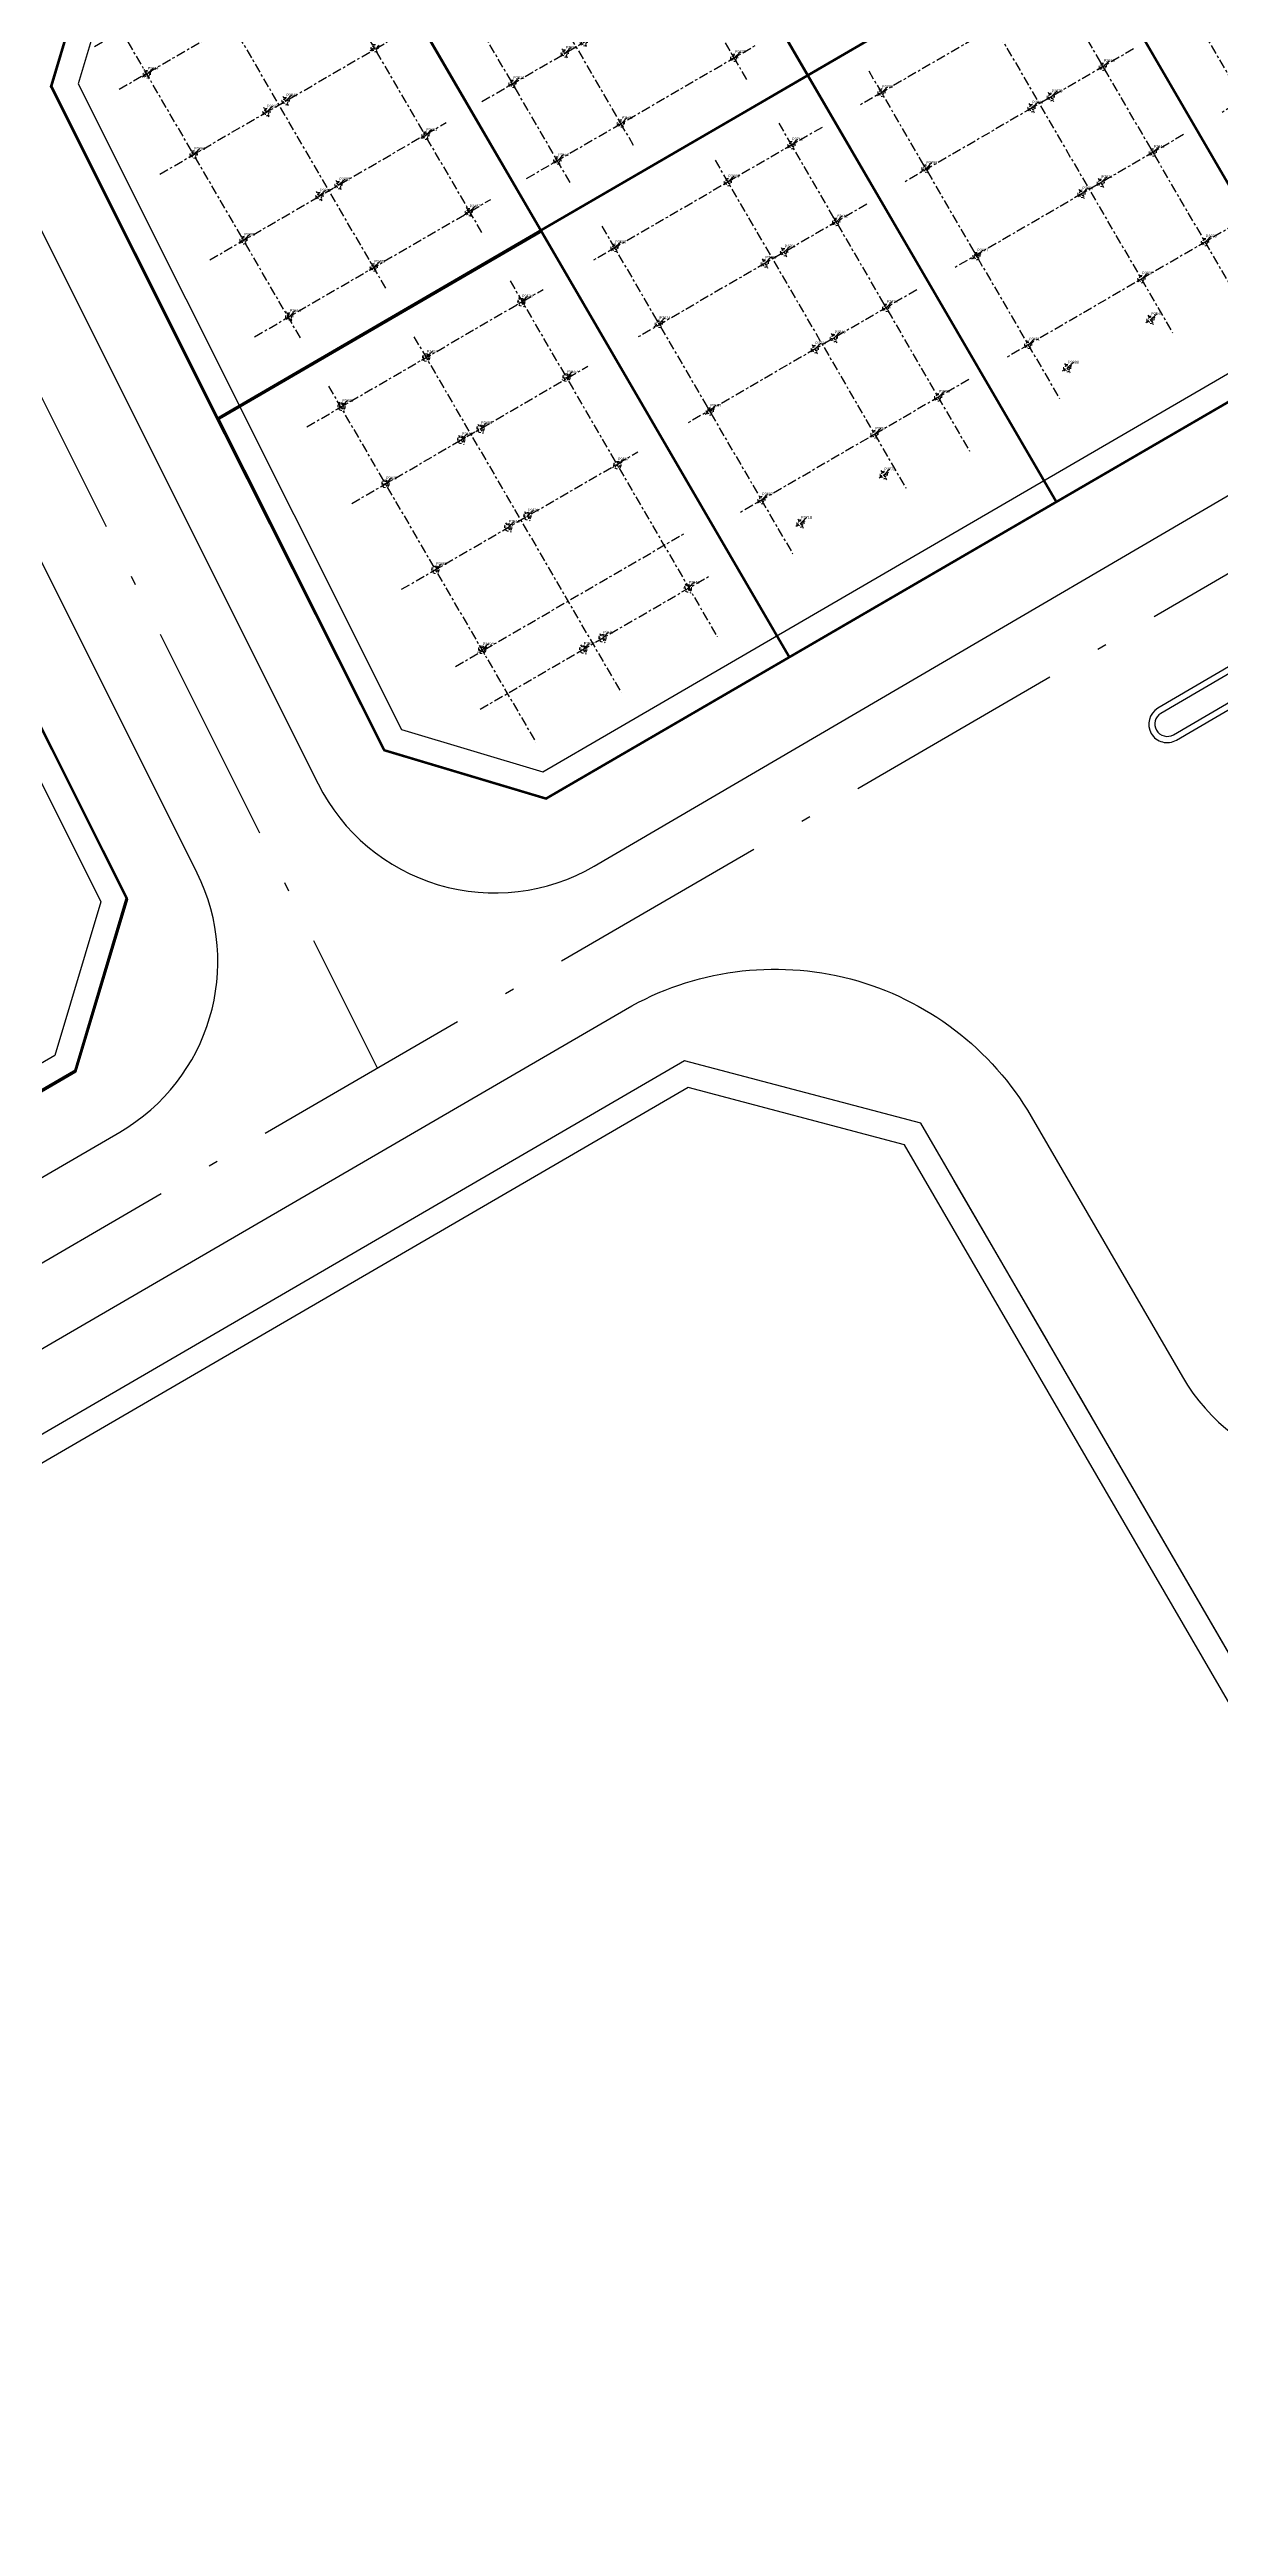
# Model space of a CAD drawing. Header units: millimetres. Extents: x 567980 to 569430, y 2065777 to 2066666.
# Drawn here: x 568793.8 to 568841.2, y 2066157.6 to 2066258 of the extents above; entities that cross this region are included whole.
import ezdxf
from ezdxf.enums import TextEntityAlignment as Align
from ezdxf.xclip import XClip

# ---------------------------------------------------------------- set-up
doc = ezdxf.new("R2010")
doc.units = ezdxf.units.MM
for name, pattern in [('ACAD_ISO10W100', [18.5, 12, -3, 0.5, -3]), ('CENTER', [3, 1.5, -0.5, 0.5, -0.5]), ('CENTER2', [1.125, 0.75, -0.125, 0.125, -0.125]), ('HIDDEN', [0.75, 0.5, -0.25])]:
    doc.linetypes.add(name, pattern=pattern)
for name, color, linetype in [('01.AXIS', 160, 'CENTER2'), ('BoThamCo', 94, 'Continuous'), ('CDC.01.AXIS', 160, 'CENTER2'), ('ChiaLo', 128, 'CENTER'), ('datOBt', 42, 'Continuous'), ('datoHonHop', 42, 'Continuous'), ('LogDg', 7, 'Continuous'), ('loKBT', 42, 'Continuous'), ('RANHGIOI', 2, 'HIDDEN'), ('TimDg', 222, 'Continuous'), ('ViaHeS', 32, 'Continuous')]:
    doc.layers.add(name, color=color, linetype=linetype)
for name, color, linetype, lineweight in [('A-KY HIEU', 34, 'Continuous', 20), ('boDnv', 54, 'Continuous', 25), ('E- RANH GIOI', 1, 'CENTER', 13), ('E- THAY', 9, 'Continuous', 20), ('kata_text', 254, 'Continuous', 30), ('LD-THAY', 9, 'Continuous', 13)]:
    doc.layers.add(name, color=color, linetype=linetype, lineweight=lineweight)
doc.styles.add('kata_dim', font='vnrms.shx', dxfattribs={"width": 0.66, "oblique": 7})
doc.styles.add('kata_text', font='arial.ttf', dxfattribs={"width": 0.8})
doc.styles.add('rms', font='romans.shx', dxfattribs={"width": 0.7, "bigfont": 'vns.shx'})
doc.linetypes.add('ADL', pattern='A,0.125,-0.15,["++",rms,S=0.5,R=0,X=0,Y=-0.2245],-1.35,1.125', length=2.75)
doc.dimstyles.new('kata_dim_iso', dxfattribs={"dimtxt": 2.5, "dimasz": 1.5, "dimexe": 1.5, "dimexo": 2.5, "dimtad": 1, "dimdec": 0, "dimzin": 0, "dimdsep": 46, "dimtxsty": 'kata_dim', "dimblk": 'kata_block_ArchTick', "dimcen": 0.09, "dimdle": 1.2, "dimclrd": 8, "dimclre": 8, "dimclrt": 3, "dimadec": 0, "dimazin": 0, "dimtfac": 1, "dimtdec": 0, "dimtix": 1, "dimtofl": 0, "dimtmove": 0, "dimatfit": 3, "dimfxl": 3.75, "dimfxlon": 1, "dimtolj": 1, "dimtzin": 0, "dimarcsym": 0})

# ---------------------------------------------------------------- blocks, each defined once
blk = doc.blocks.new('NEN')
at = {"layer": 'boDnv', "color": 10, "linetype": 'ADL', "ltscale": 0.25}
for points in [[(230.39, -76.65), (232.25, -70.42), (219.17, -44.26), (213.44, -42.55), (99.38, -108.91), (97.52, -115.13), (110.61, -141.29), (116.33, -143)], [(79.63, -120.4), (85.36, -122.11), (98.44, -148.27), (96.58, -154.5), (27.11, -194.91), (21.97, -193.05), (11.82, -165), (14.2, -158.46)]]:
    blk.add_lwpolyline(points, close=True, dxfattribs=at)
blk.add_lwpolyline([(122.21, -155.79), (32.17, -208.17), (29.8, -214.7), (39.52, -241.58, 0.256594), (53.26, -253.67, -0.085173), (69.54, -260.34, 0.265195), (88.35, -261.1, 0.012088), (129.92, -238.27), (165.53, -217.58), (130.97, -158.11)], format="xyb", close=True, dxfattribs=at)
at = {"layer": 'BoThamCo'}
for points in [[(236.23, -85.11), (141.35, -140.64, 0.413287), (141.17, -141.32, 0.415141), (141.86, -141.5), (236.74, -85.97, -0.433604), (246.19, -88.78), (251.15, -98.7, 0.432664), (251.84, -98.91, 0.396001), (252.04, -98.25), (247.08, -88.33, 0.433604)], [(274.13, -178.48, 1), (272.37, -175.46), (138.59, -253.19, -0.013452), (91.44, -278.91, 0.999991), (93.04, -282.02, 0.013452), (140.35, -256.21)]]:
    blk.add_lwpolyline(points, format="xyb", close=True, dxfattribs=at)
at = {"layer": 'ChiaLo', "ltscale": 5}
for points in [[(103.18, -128.68), (226.59, -56.87)], [(158.72, -119.5), (138.61, -84.93)], [(147.92, -125.79), (127.8, -91.21)], [(137.11, -132.07), (117, -97.5)], [(126.31, -138.36), (106.2, -103.78)], [(166.9, -217.94), (131.63, -157.24)]]:
    blk.add_lwpolyline(points, dxfattribs=at)
at = {"layer": 'datOBt'}
for points in [[(231.24, -77.31), (233.32, -70.33), (219.87, -43.42), (213.31, -41.47), (98.53, -108.24), (96.45, -115.23), (109.9, -142.13), (116.46, -144.09)], [(79.5, -119.32), (86.06, -121.27), (99.51, -148.18), (97.43, -155.16), (27.21, -196.01), (21.19, -193.83), (10.76, -165), (13.38, -157.78)]]:
    blk.add_lwpolyline(points, close=True, dxfattribs=at)
at = {"layer": 'datoHonHop', "linetype": 'ByBlock'}
blk.add_lwpolyline([(122.06, -154.71), (31.36, -207.48), (28.74, -214.7), (38.58, -241.92, 0.256594), (53.04, -254.64, -0.085173), (69.01, -261.18, 0.265195), (88.81, -261.99, 0.012088), (130.42, -239.14), (166.9, -217.94), (131.63, -157.24)], format="xyb", close=True, dxfattribs=at)
at = {"layer": 'LogDg'}
for points in [[(34.3, -348.77, -0.124666), (14.11, -339.77, 0.262937), (-5.33, -336.77, -0.009345), (-40.96, -349.47), (-145.87, -384.68, 0.405257), (-155.46, -403.23), (-146.56, -432.72), (-158.05, -436.19), (-166.57, -407.94, 0.423227), (-185.7, -398.05), (-272.08, -427.04, 0.40652), (-277.18, -436.96), (-262.95, -483.4), (-271.55, -486.03), (-285.59, -440.23, 0.421949), (-295.79, -434.99), (-422.26, -477.44, 0.346831), (-427.68, -485.73), (-426.66, -497.25, 0.109851), (-417.21, -527.05), (-422.4, -530.06, -0.109851), (-432.64, -497.78), (-433.19, -491.51, 0.484967), (-443.71, -484.63), (-484.2, -498.22, 0.36701), (-492.23, -511.51), (-484.4, -560.01), (-490.33, -560.97), (-497.43, -516.92, 0.457512), (-512.89, -507.39), (-525.34, -511.31, 0.375227), (-533.55, -524.8, 0.049445), (-523.25, -562.12), (-518.4, -576.58), (-525.52, -578.96), (-530.31, -564.66, -0.044276), (-540.22, -530.04, 0.448349), (-555.61, -520.86), (-568.85, -525.04), (-576.07, -502.15), (-552.39, -494.68, 0.333336), (-544, -482.98), (-545.86, -397.31, 0.120559), (-570, -307.2), (-621.98, -219.71, 0.334943), (-635.36, -214.24), (-686.93, -227.85), (-689.8, -216.98), (-647.96, -205.93, 0.498191), (-640.7, -188.2), (-654.38, -165.18, -0.144979), (-668.85, -108.06), (-659.85, 118.23, 0.428088), (-671.92, 130.71), (-689.22, 130.58), (-689.3, 141.83), (-670.34, 141.97, 0.400474), (-658.44, 153.49), (-657.83, 168.9), (-656.06, 189.37), (-648.59, 188.73), (-650.34, 168.43), (-650.89, 154.68, 0.425345), (-638.92, 142.2), (-621.61, 142.33, 0.402651), (-609.71, 153.94), (-609.39, 163.86, -0.019867), (-608.23, 179.94), (-606.8, 192.65), (-600.84, 191.98), (-602.26, 179.27, 0.019867), (-603.39, 163.66), (-603.68, 154.8, 0.425871), (-591.59, 142.41), (-548.36, 142.73), (-548.28, 131.48), (-592.89, 131.16, 0.401789), (-604.79, 119.58), (-607.75, 35.57, -0.005984), (-607.98, 30.72, 0.462462), (-599.18, 22.29), (-555.38, 26.8), (-554.76, 20.83), (-603.24, 15.84, 0.355613), (-610.38, 8.69), (-613.79, -24.84, 0.475348), (-605.01, -33.61), (-508.27, -23.64, 0.016072), (-476.81, -19.37, 0.37392), (-470.14, -11.26), (-470.7, 9.35), (-464.71, 9.51), (-464.24, -7.65, 0.461916), (-454.75, -15.29), (-421.58, -8.99, 0.020567), (-382.01, 0.22), (-299.76, 22.96, 0.415004), (-292.8, 35.29), (-296.97, 50.22), (-285.41, 53.45), (-281.22, 38.44, 0.413423), (-268.92, 31.49), (-169.97, 58.86, 0.427702), (-164.5, 69.05), (-169.62, 84.75), (-163.92, 86.62), (-158.48, 69.96, 0.400853), (-148.74, 64.73), (-123.9, 71.6, 0.437327), (-113.79, 91.17), (-114.46, 93.01), (-128.55, 136.15), (-105.74, 143.6), (-91.77, 100.83), (-90.91, 98.47, 0.429754), (-70.96, 89.77, 0.001079), (-63.93, 92.77, 0.001474), (-62.34, 93.45), (-47.53, 99.91, 0.386536), (-43.13, 109.73), (-48.3, 125.57), (-42.6, 127.44), (-38.08, 113.59, 0.442444), (-27.27, 108.74), (111.62, 169.28, 0.414214), (115.75, 179.81), (109.36, 194.48), (114.86, 196.88), (121.25, 182.21, 0.414214), (131.78, 178.07), (252.97, 230.89), (276.87, 241.31), (291.58, 249.06, 0.419837), (295.27, 261.37), (290.95, 269.2), (301.46, 274.99), (306.06, 266.65, 0.408717), (318.14, 263.03), (326.55, 267.46), (332.15, 256.84), (324.23, 252.66, 0.419466), (320.55, 240.35), (397.09, 101.52, 0.433643), (408.41, 98.65), (440.79, 119.39), (444.02, 114.33), (410.43, 92.81, 0.395048), (407.74, 82.21), (451.06, 3.64, -0.005576), (472.22, -35.78, 0.422017), (490.07, -41.12), (502.99, -33.92), (514.67, -54.89), (500.3, -62.89, 0.404193), (495.05, -80.18), (502.5, -94.71), (491.82, -100.19), (485.09, -87.06, 0.424556), (467.19, -81.64), (316.16, -165.91), (307.21, -171.12, 0.396001), (304.07, -181.61), (326.15, -225.74), (318.1, -229.77), (296.73, -187.04, 0.432664), (285.55, -183.7), (178.07, -246.15, 0.389772), (174.86, -256.49), (194.1, -297.13), (188.68, -299.69), (170.23, -260.73, 0.439085), (158.98, -257.24), (145.5, -265.07, -0.013452), (97.7, -291.15, 0.262926), (86.85, -307.56, -0.162068), (76.02, -333.84, 0.270323), (72.32, -353.65), (79.98, -375.07), (57.38, -383.16), (49.72, -361.74, 0.270325), (34.3, -348.77)], [(191.76, -50.53), (96.92, -106.11, 0.395833), (93.78, -116.61), (107.23, -143.49, 0.432836), (118.41, -146.83), (234.31, -79, 0.395833), (237.44, -68.5), (223.99, -41.62, 0.432836), (212.82, -38.28), (191.76, -50.53)], [(236.11, -84.89), (141.23, -140.43, 0.413287), (140.96, -141.45, 0.415141), (141.98, -141.72), (236.87, -86.19, -0.433604), (245.96, -88.89), (250.92, -98.81, 0.432664), (251.97, -99.12, 0.396001), (252.26, -98.14), (247.3, -88.22, 0.433604), (236.11, -84.89)], [(49.54, -260.07, -0.269945), (34.09, -247.15), (23, -216.48, -0.362457), (26.5, -206.84), (119.68, -152.63, -0.414384), (136.1, -156.97), (142.22, -167.51, 0.414214), (153.16, -170.41), (250.59, -113.8, -0.432664), (261.77, -117.14), (278.8, -151.19, -0.396001), (275.66, -161.69), (133.44, -244.32, -0.012999), (88.37, -268.96, -0.278117), (67.77, -267.56, 0.110848), (49.54, -260.07)]]:
    blk.add_lwpolyline(points, format="xyb", dxfattribs=at)
for points in [[(102.33, -147.11), (88.89, -120.22, 0.432836), (77.71, -116.89), (8.52, -157.14, 0.362457), (5.02, -166.77), (15.39, -195.45, 0.467936), (26.94, -199.64), (99.2, -157.6, 0.395833)], [(274.25, -178.7, 1), (272.24, -175.24), (138.46, -252.97, -0.013452), (91.33, -278.68, 0.999992), (93.15, -282.25, 0.013452), (140.47, -256.43)]]:
    blk.add_lwpolyline(points, format="xyb", close=True, dxfattribs=at)
at = {"layer": 'loKBT'}
for points in [[(127.8, -91.21), (117, -97.5), (127.06, -114.78), (137.86, -108.5)], [(117, -97.5), (106.2, -103.78), (116.25, -121.07), (127.06, -114.78)], [(148.67, -102.21), (137.86, -108.5), (147.92, -125.79), (158.72, -119.5)], [(106.2, -103.78), (98.53, -108.24), (96.45, -115.23), (103.18, -128.68), (116.25, -121.07)], [(137.86, -108.5), (127.06, -114.78), (137.11, -132.07), (147.92, -125.79)], [(127.06, -114.78), (116.25, -121.07), (126.31, -138.36), (137.11, -132.07)], [(116.25, -121.07), (103.18, -128.68), (109.9, -142.13), (116.46, -144.09), (126.31, -138.36)], [(92.78, -134.72), (76.03, -144.47), (86.09, -161.76), (97.43, -155.16), (99.51, -148.18)]]:
    blk.add_lwpolyline(points, close=True, dxfattribs=at)
at = {"layer": 'RANHGIOI', "color": 1, "ltscale": 9, "const_width": 1}
blk.add_lwpolyline([(460, -51.3, 0.006594), (435.29, -5.05), (303.08, 234.77), (284.67, 225.08), (-55.99, 76.59), (-56.84, 76.22, -0.005137), (-90.74, 62.09), (-377.22, -17.13, -0.020567), (-418.23, -26.68), (-463.44, -35.26, -0.021218), (-506.42, -41.54), (-623.64, -53.62), (-626.46, -70.88, 0.128574), (-620.42, -135.36), (-615.5, -148.86, 0.039408), (-607.14, -167.19), (-594.17, -190.55), (-547.57, -259.49, -0.11987), (-522.7, -326.4), (-507.92, -451.95), (-504.47, -473.28), (-499.27, -471.64), (-50.48, -321.02, 0.050684), (130.42, -239.14), (301.32, -139.84)], format="xyb", close=True, dxfattribs=at)
at = {"layer": 'TimDg', "linetype": 'ACAD_ISO10W100', "ltscale": 0.75}
for points in [[(335.55, -254.6), (124.1, 168.18)], [(26.36, 11.49), (109.63, -155)], [(9.15, -213.46), (246.06, -75.63)]]:
    blk.add_lwpolyline(points, dxfattribs=at)
blk.add_lwpolyline([(-358.63, -282.04), (-15.32, -166.82, 0.050829), (-9.78, -164.31), (222.74, -29.04)], format="xyb", dxfattribs=at)
at = {"layer": 'ViaHeS', "elevation": 0}
blk.add_lwpolyline([(-483.36, -504.27), (-441.21, -490.12), (-436.03, -493.51), (-435.63, -498.04, 0.109851), (-424.99, -531.56), (-414.62, -525.54, -0.109851), (-423.67, -496.98), (-424.34, -489.45), (-420, -483.01), (-295.25, -441.14), (-289.04, -444.33), (-275.85, -487.35), (-258.64, -482.08), (-271.97, -438.6), (-268.7, -432.23), (-181.63, -403.01), (-172.97, -407.49), (-163.79, -437.92), (-140.81, -430.99), (-150.21, -399.85), (-145.6, -390.92), (-39.03, -355.15, 0.008545), (-6.24, -343.52, -0.249193), (12.38, -345.96, 0.09975), (30.77, -354.18, -0.256949), (45.21, -366.96), (51.73, -385.18), (85.63, -373.05), (79.11, -354.83, -0.256949), (82.17, -335.79, 0.136918), (92.61, -310.44, -0.249193), (103.31, -295.02, 0.012659), (148.51, -270.26), (162.16, -262.33), (168.62, -264.34), (185.97, -300.98), (196.81, -295.84), (179.03, -258.29), (181.22, -251.26), (287.38, -189.57), (293.94, -191.53), (314.07, -231.78), (330.17, -223.73), (309.54, -182.47), (311.62, -175.49), (319.13, -171.13), (408.28, -121.39), (412.27, -122.59), (434.35, -165.32), (442.35, -161.19), (420.14, -118.2), (421.38, -114.07), (470.33, -86.76), (479.64, -89.58), (486.48, -102.92), (507.84, -91.97), (500.5, -77.65), (503.42, -68.02), (517.59, -60.13), (500.08, -28.68), (486.97, -35.97), (477.62, -33.17, 0.0056), (456.31, 6.54), (412.32, 86.32), (414.12, 93.4), (444.83, 113.07), (439.98, 120.65), (409.77, 101.3), (403.14, 102.98), (327.71, 239.79), (330.52, 249.19), (334.95, 251.53), (323.75, 272.77), (318.93, 270.23), (309.35, 273.1), (306.71, 277.89), (285.7, 266.3), (288.11, 261.92), (285.3, 252.53), (274.27, 246.72), (129.39, 183.57), (122.81, 186.16), (117.61, 198.07), (106.61, 193.28), (111.81, 181.36), (109.22, 174.78), (26.33, 138.65), (-29.87, 114.15), (-36, 116.91), (-39.75, 128.37), (-51.15, 124.64), (-47.05, 112.09), (-50.09, 105.34), (-75.92, 94.08), (-84.51, 97.94), (-100.03, 145.47), (-134.25, 134.29), (-118.66, 86.53), (-123.23, 78.01), (-150.26, 70.53), (-156.63, 73.95), (-161.07, 87.55), (-172.48, 83.82), (-168.21, 70.75), (-171.47, 64.67), (-269.55, 37.54), (-275.71, 41.03), (-279.63, 55.06), (-302.75, 48.6), (-298.84, 34.63), (-302.32, 28.48), (-383.61, 6, -0.020567), (-422.7, -3.1), (-456.25, -9.47), (-461.3, -5.4), (-461.71, 9.6), (-473.7, 9.27), (-473.24, -7.64), (-478.03, -13.49, -0.015955), (-508.88, -17.67), (-606.15, -27.69), (-610.61, -23.23), (-607.49, 7.46), (-602.01, 12.95), (-554.45, 17.85), (-555.68, 29.79), (-600.45, 25.17), (-605.04, 29.65, 0.007073), (-604.76, 35.47), (-601.91, 116.09), (-594.67, 123.14), (-548.22, 123.48), (-548.42, 150.73), (-593.42, 150.4), (-600.49, 157.35, -0.027886), (-599.28, 178.94), (-597.86, 191.65), (-609.78, 192.99), (-611.21, 180.28, 0.019867), (-612.39, 163.96), (-612.6, 157.39), (-619.82, 150.34), (-639.32, 150.2), (-647, 158.13), (-646.6, 168.2), (-644.85, 188.41), (-659.8, 189.7), (-661.57, 169.14), (-662.01, 158.02), (-670.33, 149.97), (-689.36, 149.83), (-689.16, 122.58), (-671.42, 122.71), (-663.74, 114.78), (-672.6, -107.91, 0.144979), (-657.6, -167.1), (-644.69, -188.84), (-648.34, -197.76), (-691.84, -209.24), (-684.89, -235.59), (-633.86, -222.12), (-622.04, -226.95), (-573.26, -309.06, -0.120474), (-549.61, -397.39), (-547.84, -478.9), (-555.3, -489.31), (-577.88, -496.43), (-567.05, -530.76), (-552.74, -526.25), (-543.71, -531.72, 0.042979), (-533.84, -565.93), (-529.07, -580.15), (-514.85, -575.39), (-519.72, -560.85, -0.045576), (-529.32, -527.17), (-523.01, -516.87), (-508.25, -512.21), (-500.46, -517.02), (-493.29, -561.45), (-481.44, -559.53), (-488.88, -513.41), (-483.36, -504.27)], format="xyb", dxfattribs=at)
at = {"layer": 'ViaHeS'}
for points in [[(231.24, -77.31), (233.32, -70.33), (219.87, -43.42), (213.31, -41.47), (98.53, -108.24), (96.45, -115.23), (109.9, -142.13), (116.46, -144.09)], [(79.5, -119.32), (86.06, -121.27), (99.51, -148.18), (97.43, -155.16), (27.21, -196.01), (21.19, -193.83), (10.76, -165), (13.38, -157.78)]]:
    blk.add_lwpolyline(points, close=True, dxfattribs=at)
blk.add_lwpolyline([(271.25, -157.31), (273.34, -150.33), (257.64, -118.95), (251.08, -116.99), (144.29, -179.04), (131.63, -157.24), (122.06, -154.71), (31.36, -207.48), (28.74, -214.7), (38.58, -241.92, 0.256594), (53.04, -254.64, -0.085173), (69.01, -261.18, 0.265195), (88.81, -261.99, 0.012088), (130.42, -239.14)], format="xyb", close=True, dxfattribs=at)
blk = doc.blocks.new('A$C758D662A')
at = {"linetype": 'HIDDEN', "ltscale": 500}
for radius in [300, 200]:
    blk.add_circle((0, 0), radius, dxfattribs=at)
at = {"layer": 'CDC.01.AXIS', "ltscale": 200}
for p, q in [((437, 0), (-437, 0)), ((0, 437), (0, -437))]:
    blk.add_line(p, q, dxfattribs=at)
blk = doc.blocks.new('MB TANG 2 BT1')
at = {"layer": '01.AXIS', "ltscale": 500}
for p, q in [((7195672, 840351), (7195672, 824990)), ((7200972, 840351), (7200972, 824990)), ((7203952, 840351), (7203952, 824990)), ((7205388, 839327), (7194643, 839327)), ((7205388, 835727), (7194643, 835727)), ((7205388, 831707), (7194643, 831707)), ((7205388, 827507), (7194643, 827507))]:
    blk.add_line(p, q, dxfattribs=at)
at = {"extrusion": (0, -2.11758e-22, -1), "xscale": 0.5, "yscale": 0.5, "zscale": -0.5}
for p in [(-7195672, 839327), (-7203952, 839327), (-7195672, 835767), (-7203952, 835727), (-7195672, 831667), (-7203952, 831707), (-7195672, 827507), (-7203952, 827507), (-7196562, 825897), (-7200462, 825897)]:
    blk.add_blockref('A$C758D662A', p, dxfattribs=at)
at = {"extrusion": (0, 0, -1), "xscale": 0.4999999999999999, "yscale": 0.4999999999999999, "zscale": -0.5, "rotation": 90}
for p in [(-7200972, 839327), (-7200612, 835727), (-7201512, 835727), (-7200612, 831707), (-7201512, 831707), (-7200972, 827507)]:
    blk.add_blockref('A$C758D662A', p, dxfattribs=at)
blk = doc.blocks.new('MB TANG 2 BT3')
at = {"layer": '01.AXIS', "ltscale": 500}
for p, q in [((7117308, 946382), (7117308, 929702)), ((7121808, 946382), (7121808, 929702)), ((7125808, 946382), (7125808, 929702)), ((7127387, 945406), (7116322, 945406)), ((7127387, 941806), (7116322, 941806)), ((7127387, 937786), (7116322, 937786)), ((7127082, 933986), (7116322, 933986)), ((7127082, 931986), (7116322, 931986))]:
    blk.add_line(p, q, dxfattribs=at)
at = {"xscale": -0.5, "yscale": 0.5, "zscale": 0.5}
for p in [(7117348, 945406), (7125768, 945406), (7117308, 941846), (7125808, 941806), (7117308, 937746), (7125808, 937786), (7125808, 934026)]:
    blk.add_blockref('A$C758D662A', p, dxfattribs=at)
at = {"xscale": -0.5, "yscale": 0.5, "zscale": 0.5, "rotation": 270}
for p in [(7121808, 945406), (7121358, 941806), (7122258, 941806), (7121498, 937786), (7122398, 937786), (7117348, 931991), (7121358, 931986), (7122258, 931986)]:
    blk.add_blockref('A$C758D662A', p, dxfattribs=at)
blk = doc.blocks.new('NEN BT 2')
at = {"layer": 'loKBT'}
for points in [[(-123.24, 42.9), (-132.1, 42.9), (-137.41, 37.9), (-138.35, 22.89), (-123.22, 22.9)], [(-110.74, 42.91), (-123.24, 42.9), (-123.22, 22.9), (-110.72, 22.91)], [(-98.24, 42.92), (-110.74, 42.91), (-110.72, 22.91), (-98.22, 22.92)], [(-123.22, 22.9), (-138.35, 22.89), (-139.28, 7.88), (-134.6, 2.89), (-123.2, 2.9)], [(-110.72, 22.91), (-123.22, 22.9), (-123.2, 2.9), (-110.7, 2.91)], [(-98.22, 22.92), (-110.72, 22.91), (-110.7, 2.91), (-98.2, 2.92)], [(-85.72, 22.93), (-98.22, 22.92), (-98.2, 2.92), (-85.7, 2.93)]]:
    blk.add_lwpolyline(points, close=True, dxfattribs=at)
blk = doc.blocks.new('NENBT3')
at = {"layer": 'loKBT'}
for points in [[(-63.46, 42.95), (-74.3, 42.94), (-80.19, 38.02), (-82.92, 22.93), (-63.44, 22.95)], [(-50.96, 42.96), (-63.46, 42.95), (-63.44, 22.95), (-50.94, 22.96)], [(-38.46, 42.97), (-50.96, 42.96), (-50.94, 22.96), (-38.44, 22.97)], [(-25.96, 42.98), (-38.46, 42.97), (-38.44, 22.97), (-25.94, 22.98)], [(-13.46, 42.99), (-25.96, 42.98), (-25.94, 22.98), (-13.44, 22.99)], [(5.94, 23), (6.88, 38.02), (2.19, 43), (-13.46, 42.99), (-13.44, 22.99)], [(-63.44, 22.95), (-82.92, 22.93), (-85.65, 7.85), (-81.54, 2.94), (-63.43, 2.95)], [(-50.94, 22.96), (-63.44, 22.95), (-63.43, 2.95), (-50.93, 2.96)], [(-38.44, 22.97), (-50.94, 22.96), (-50.93, 2.96), (-38.43, 2.97)], [(-25.94, 22.98), (-38.44, 22.97), (-38.43, 2.97), (-25.93, 2.98)], [(-13.44, 22.99), (-25.94, 22.98), (-25.93, 2.98), (-13.43, 2.99)], [(5.94, 23), (-13.44, 22.99), (-13.43, 2.99), (-0.31, 3), (5, 7.99)]]:
    blk.add_lwpolyline(points, close=True, dxfattribs=at)
blk = doc.blocks.new('kata_block_ArchTick')
at = {"color": 8}
blk.add_line((1, 0), (-1, 0), dxfattribs=at)
at = {"color": 8, "const_width": 0.15}
blk.add_lwpolyline([(-0.5, -0.5), (0.5, 0.5)], dxfattribs=at)
blk = doc.blocks.new('A$C33BC4D2A')
at = {"layer": 'A-KY HIEU', "color": 0, "const_width": 1.022}
blk.add_lwpolyline([(14.345, -292.097), (14.345, -4.903), (414.985, -4.903), (414.985, -292.097)], close=True, dxfattribs=at)
at = {"layer": 'Defpoints', "color": 125}
blk.add_lwpolyline([(0, -297), (420, -297), (420, 0), (0, 0)], close=True, dxfattribs=at)
blk = doc.blocks.new('*U58')
at = {"color": 0, "ltscale": 0.8, "style": 'kata_text', "width": 0.8, "flags": 1}
blk.add_attdef('CHU_THICH', text='', height=2.2, dxfattribs=at).set_placement((0, 0), align=Align.MIDDLE_CENTER)
at = {"color": 0, "ltscale": 0.8, "style": 'kata_text', "width": 0.8}
blk.add_attdef('TEN', text='', height=2.2, dxfattribs=at).set_placement((5, 5), align=Align.MIDDLE_CENTER)
at = {"layer": 'Defpoints'}
blk.add_leader([(0, 0), (5, 5)], dimstyle='kata_dim_iso', override={"dimasz": 0.6, "dimgap": 0.625, "dimtad": 0}, dxfattribs=at)
blk = doc.blocks.new('A$C1AAD29DE')
at = {"layer": 'kata_text', "xscale": 50, "yscale": 50, "zscale": 50}
for p, values in [((187137, -180201, 0), {'TEN': 'P2555'}), ((194018, -180376, 0), {'TEN': 'P2675'}), ((170159, -181047, 0), {'TEN': 'P2234'}), ((185021, -181432, 0), {'TEN': 'P2516'}), ((208995, -180740, 0), {'TEN': 'P2913'}), ((175794, -182134, 0), {'TEN': 'P2343'}), ((199998, -181796, 0), {'TEN': 'P2769'}), ((206099, -182425, 0), {'TEN': 'P2863'}), ((206879, -181971, 0), {'TEN': 'P2879'}), ((175014, -182588, 0), {'TEN': 'P2327'}), ((181477, -183540, 0), {'TEN': 'P2451'}), ((189422, -183051, 0), {'TEN': 'P2599'}), ((172057, -184308, 0), {'TEN': 'P2266'}), ((196338, -183925, 0), {'TEN': 'P2711'}), ((211024, -184227, 0), {'TEN': 'P2944'}), ((177944, -185549, 0), {'TEN': 'P2385'}), ((186837, -184554, 0), {'TEN': 'P2552'}), ((193754, -185429, 0), {'TEN': 'P2668'}), ((201794, -184883, 0), {'TEN': 'P2799'}), ((208908, -185458, 0), {'TEN': 'P2911'}), ((177164, -186003, 0), {'TEN': 'P2369'}), ((208127, -185912, 0), {'TEN': 'P2896'}), ((183238, -186648, 0), {'TEN': 'P2487'}), ((198155, -187047, 0), {'TEN': 'P2742'}), ((174085, -187795, 0), {'TEN': 'P2308'}), ((189158, -188103, 0), {'TEN': 'P2593'}), ((196039, -188278, 0), {'TEN': 'P2704'}), ((203863, -188439, 0), {'TEN': 'P2827'}), ((213143, -187869, 0), {'TEN': 'P2975'}), ((179370, -188898, 0), {'TEN': 'P2408'}), ((195258, -188732, 0), {'TEN': 'P2690'}), ((210559, -189373, 0), {'TEN': 'P2937'}), ((185368, -190308, 0), {'TEN': 'P2524'}), ((200183, -190534, 0), {'TEN': 'P2774'}), ((175936, -190897, 0), {'TEN': 'P2344'}), ((190954, -191190, 0), {'TEN': 'P2624'}), ((210928, -191026, 0), {'TEN': 'P2943'}), ((181500, -192558, 0), {'TEN': 'P2452'}), ((197287, -192219, 0), {'TEN': 'P2726'}), ((198067, -191765, 0), {'TEN': 'P2740'}), ((205962, -192047, 0), {'TEN': 'P2861'}), ((187199, -193375, 0), {'TEN': 'P2557'}), ((207546, -192994, 0), {'TEN': 'P2888'}), ((178065, -194556, 0), {'TEN': 'P2388'}), ((202302, -194176, 0), {'TEN': 'P2806'}), ((183706, -195453, 0), {'TEN': 'P2495'}), ((193022, -194746, 0), {'TEN': 'P2657'}), ((182926, -195907, 0), {'TEN': 'P2480'}), ((199718, -195680, 0), {'TEN': 'P2767'}), ((189267, -196931, 0), {'TEN': 'P2597'}), ((200088, -197333, 0), {'TEN': 'P2772'}), ((179847, -197699, 0), {'TEN': 'P2420'}), ((195121, -198354, 0), {'TEN': 'P2687'}), ((184833, -199464, 0), {'TEN': 'P2513'}), ((185613, -199010, 0), {'TEN': 'P2530'}), ((196706, -199301, 0), {'TEN': 'P2718'}), ((181875, -201185, 0), {'TEN': 'P2460'}), ((192136, -201942, 0), {'TEN': 'P2641'}), ((183773, -204446, 0), {'TEN': 'P2498'}), ((187881, -204424, 0), {'TEN': 'P2572'}), ((188661, -203970, 0), {'TEN': 'P2587'})]:
    blk.add_blockref('*U58', p, dxfattribs=at).add_auto_attribs(values)

msp = doc.modelspace()

# ---------------------------------------------------------------- block references
at = {"layer": 'boDnv', "extrusion": (-2.4685e-06, 4.62064e-06, 1)}
ref = msp.add_blockref('NEN', (568697.48, 2066371.7, 8.14), dxfattribs=at)
XClip(ref).set_block_clipping_path([(-95.7748162709, -416.20828746), (591.9650857092, 169.550739368)])

# ---------------------------------------------------------------- next in the draw order: linework, layer by layer
at = {"layer": 'E- RANH GIOI', "ltscale": 0.1, "extrusion": (-5.03699e-06, 3.92783e-06, 1), "const_width": 0.1, "elevation": 5.25}
for points in [[(568825.28, 2066280.49), (568814.48, 2066274.2), (568824.54, 2066256.91), (568835.34, 2066263.2)], [(568814.48, 2066274.2), (568803.68, 2066267.91), (568813.73, 2066250.63), (568824.54, 2066256.91)], [(568845.4, 2066245.91), (568856.2, 2066252.2), (568846.15, 2066269.48), (568835.34, 2066263.2)], [(568834.6, 2066239.63), (568845.4, 2066245.91), (568835.34, 2066263.2), (568824.54, 2066256.91)], [(568823.79, 2066233.34), (568834.6, 2066239.63), (568824.54, 2066256.91), (568813.73, 2066250.63)]]:
    msp.add_lwpolyline(points, close=True, dxfattribs=at)
at = {"layer": 'E- RANH GIOI', "ltscale": 0.05, "extrusion": (-5.03699e-06, 3.92783e-06, 1), "const_width": 0.1, "elevation": 5.25}
for points in [[(568800.63, 2066243), (568813.73, 2066250.63), (568803.68, 2066267.91), (568795.99, 2066263.44), (568793.9, 2066256.46)], [(568800.63, 2066243), (568813.73, 2066250.63), (568823.79, 2066233.34), (568813.94, 2066227.61), (568807.39, 2066229.57)], [(568790.24, 2066237.01), (568773.48, 2066227.28), (568783.54, 2066209.99), (568794.88, 2066216.59), (568796.96, 2066223.58)]]:
    msp.add_lwpolyline(points, close=True, dxfattribs=at)
at = {"layer": 'E- RANH GIOI', "ltscale": 0.05, "extrusion": (-2.46805e-06, 4.62035e-06, 1), "const_width": 0.0998, "elevation": 8.14}
msp.add_lwpolyline([(568800.68, 2066242.99), (568813.75, 2066250.59), (568823.79, 2066233.34), (568813.94, 2066227.61), (568807.39, 2066229.57)], close=True, dxfattribs=at)
msp.add_lwpolyline([(568800.68, 2066242.99), (568813.75, 2066250.59), (568823.79, 2066233.34), (568813.94, 2066227.61), (568807.39, 2066229.57)], close=True, dxfattribs=at)
at = {"layer": 'E- THAY', "extrusion": (-2.46805e-06, 4.62035e-06, 1), "elevation": 8.14}
msp.add_lwpolyline([(568800.68, 2066242.99), (568813.75, 2066250.59), (568823.79, 2066233.34), (568813.94, 2066227.61), (568807.39, 2066229.57)], close=True, dxfattribs=at)
msp.add_lwpolyline([(568800.68, 2066242.99), (568813.75, 2066250.59), (568823.79, 2066233.34), (568813.94, 2066227.61), (568807.39, 2066229.57)], close=True, dxfattribs=at)

# ---------------------------------------------------------------- next in the draw order: block references
at = {"layer": 'E- RANH GIOI', "extrusion": (-2.4685e-06, 4.62064e-06, 1), "xscale": 2.114336868039268, "yscale": 2.114336868039268, "zscale": 2.114336868039268}
msp.add_blockref('A$C33BC4D2A', (568541.68, 2066558.17, 8.14), dxfattribs=at)
at = {"layer": 'E- THAY', "extrusion": (-5.03699e-06, 3.92783e-06, 1)}
for p, xscale, yscale, zscale, rotation in [((574619.09, 2070601.65, 5.25), 0.000999998484541723, 0.000999998484541723, 0.000999998484541723, 210.1906980358135), ((563040.79, 2061918.46, 5.25), 0.0009999984845417223, 0.0009999984845417223, 0.0009999984845417223, 30.19069803581363), ((563029.98, 2061912.18, 5.25), 0.0009999984845417223, 0.0009999984845417223, 0.0009999984845417223, 30.19069803581363), ((563019.18, 2061905.89, 5.25), 0.0009999984845417223, 0.0009999984845417223, 0.0009999984845417223, 30.19069803581363)]:
    msp.add_blockref('MB TANG 2 BT1', p, dxfattribs=dict(at, xscale=xscale, yscale=yscale, zscale=zscale, rotation=rotation))
at = {"layer": 'kata_text', "extrusion": (-2.4685e-06, 4.62064e-06, 1), "xscale": 0.0009966571095134595, "yscale": 0.0009966571095134595, "zscale": 0.0009966571095134595}
msp.add_blockref('A$C1AAD29DE', (568628.19, 2066437.39, 8.14), dxfattribs=at)
at = {"layer": 'LD-THAY', "extrusion": (-5.03699e-06, 3.92783e-06, 1)}
for p, xscale, yscale, zscale, rotation in [((574487.31, 2070647.7, 5.25), 0.000999998484541723, 0.000999998484541723, 0.000999998484541723, 210.1906980358135), ((575440.28, 2069009.72, 5.25), -0.0009999984845417238, 0.0009999984845417227, 0.0009999984845417244, 30.19069803581357)]:
    msp.add_blockref('MB TANG 2 BT3', p, dxfattribs=dict(at, xscale=xscale, yscale=yscale, zscale=zscale, rotation=rotation))
at = {"layer": 'loKBT', "extrusion": (-5.03699e-06, 3.92783e-06, 1), "xscale": 0.9999984845417225, "yscale": 0.9999984845417225, "zscale": 0.9999984845417225}
for name, p, rotation in [('NEN BT 2', (568931.74, 2066292.79, 5.25), 30.19069803581363), ('NENBT3', (568796.65, 2066214.15, 5.25), 30.19069803581366)]:
    msp.add_blockref(name, p, dxfattribs=dict(at, rotation=rotation))

doc.saveas('drawing.dxf')
